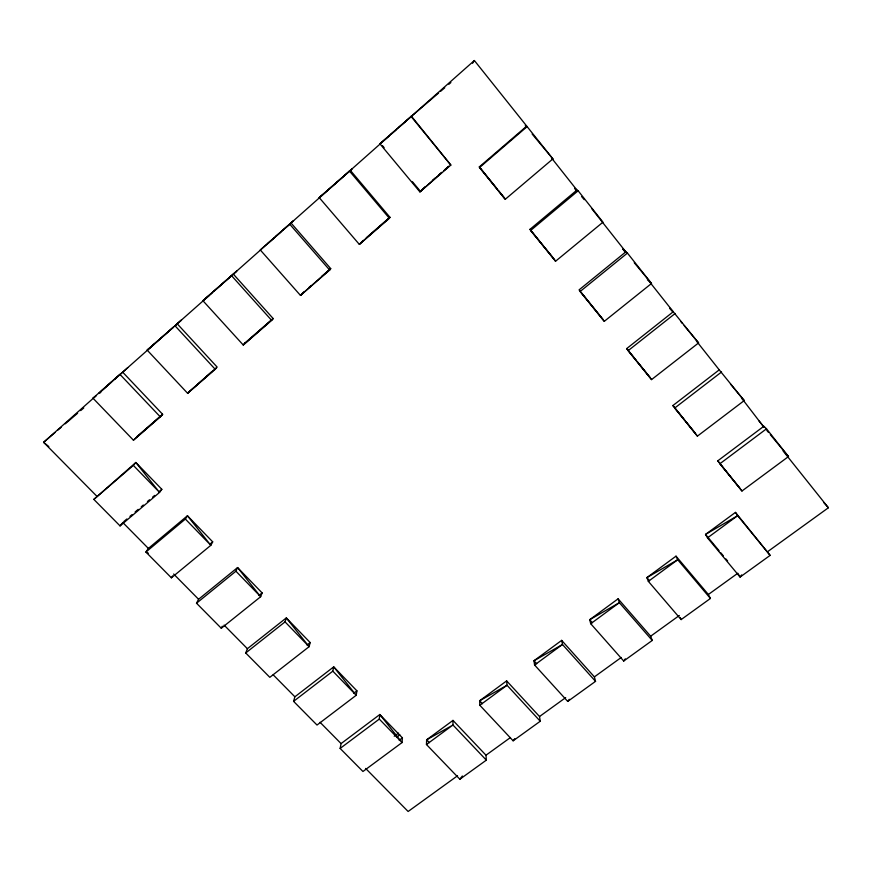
<?xml version="1.0" encoding="UTF-8"?>
<svg xmlns="http://www.w3.org/2000/svg" width="872" height="872" viewBox="0 0 872 872"><rect width="100%" height="100%" fill="white"/><g stroke="black" fill="none" stroke-linecap="round" stroke-linejoin="round"><path stroke-width="1.31" d="M452.982 720.403L452.971 725.014L486.336 760.144L459.871 779.23L426.452 744.524L426.648 739.805L452.982 720.403L485.987 755.207L486.336 760.144M450.846 165.07L411.464 116.27L379.93 143.815L419.901 191.895L450.846 165.07L410.963 116.314M402.417 737.854L402.047 742.562L362.948 771.491L340.135 748.427L341.083 743.598L379.821 714.517L402.417 737.854L399.191 740.241M379.287 719.084L379.821 714.517L402.047 742.562L379.287 719.084L340.135 748.427M356.921 690.853L356.212 695.278L317.016 725.046L293.581 701.35L294.878 696.793L333.714 666.873L356.921 690.853L353.694 693.316M332.821 671.157L333.714 666.873L356.212 695.278L332.821 671.157L293.581 701.35M310.17 642.555L309.102 646.686L269.819 677.326L245.719 652.965L247.397 648.703L286.31 617.91L310.17 642.555L307.02 645.018M285.046 621.878L286.31 617.91L309.102 646.686L285.046 621.878L245.719 652.965M425.296 186.619L419.901 191.895L441.875 172.416M262.112 592.906L260.663 596.721L221.292 628.265L196.516 603.217L198.576 599.271L237.576 567.563L262.112 592.906L258.951 595.445M221.292 628.265L222.218 626.216M235.92 571.204L237.576 567.563L260.663 596.721L235.92 571.204L196.516 603.217M389.403 218.327L389.937 217.27L350.381 170.411L319.228 197.628L359.329 244.389L389.403 218.327L349.356 170.923M212.692 541.85L210.828 545.316L171.392 577.82L145.907 552.052L148.382 548.433L187.447 515.766L212.692 541.85L209.607 544.39M100.345 392.869L101.446 390.983L127.792 367.635M171.392 577.82L172.525 575.923M185.376 519.058L187.447 515.766L210.828 545.316L185.376 519.058L145.907 552.052L148.36 553.197M472.537 63.275L474.368 60.517L552.892 158.9L505.259 199.296L479.295 166.923L526.459 126.331L525.238 125.742M329.692 270.08L330.717 268.609L291.03 223.003L260.248 249.915L300.469 295.412L329.692 270.08L289.526 223.962M741.603 574.91L740.077 577.068L707.497 537.861L705.535 534.416L735.456 512.387L770.129 555.377L740.077 577.068L737.799 573.231L708.369 594.497L710.418 598.465L681.141 619.589L648.343 581.352L646.871 577.624L676.007 556.162L708.369 594.497M623.709 661.031L652.245 640.44L650.654 636.211L618.095 598.813L589.701 619.72L590.726 623.72L623.709 661.031L625.311 658.84M161.832 489.312L159.554 492.418L120.064 525.914L93.838 499.394L135.858 462.476L161.832 489.312L158.748 491.928M567.727 701.415L595.543 681.348L594.388 676.879L561.666 640.375L533.98 660.758L534.58 665.009L567.727 701.415L569.307 699.289M513.128 740.808L540.259 721.242L539.517 716.533L506.643 680.89L479.644 700.772L479.829 705.263L513.128 740.808L514.753 738.66M459.871 779.23L462.356 775.993M120.064 525.914L122.08 523.331M271.661 320.384L273.143 318.52L233.347 274.135L202.925 300.72L243.244 345.007L271.661 320.384L231.385 275.498M133.351 465.397L135.858 462.476L159.554 492.418L133.351 465.397L93.838 499.394M215.221 369.303L217.139 367.068L177.256 323.85L147.183 350.13L187.578 393.25L215.221 369.303L174.858 325.605M160.317 416.881L119.889 374.328L92.977 398.188L133.427 440.197L160.317 416.881L162.639 414.309L122.701 372.202M411.464 116.27L438.616 93.021M350.381 170.411L351.972 168.939L319.228 197.628L322.564 195.001M291.03 223.003L293.57 220.703L213.945 291.281M206.075 298.289L208.975 295.684M233.347 274.135L236.781 271.029L202.925 300.72M154.486 343.982L147.183 350.13L173.463 327.087M177.256 323.85L181.54 319.991L175.479 325.31L211.951 293.036M98.71 393.435L111.572 382.012M114.614 379.309L173.528 327.098M267.944 243.419L273.852 238.176M275.825 236.432L280.751 232.061M282.724 230.306L388.858 136.25M390.874 134.462L395.91 129.993M398.94 127.312L474.368 60.517M133.427 440.197L162.639 414.309L136.969 436.567M216.114 367.973L187.578 393.25L212.049 371.472M443.881 170.65L448.873 166.214L444.731 169.768M396.771 737.331L399.779 734.682M412.053 115.693L379.93 143.815L380.693 143.531M303.728 292L300.469 295.412L330.717 268.609L321.724 276.402M308.721 287.673L310.726 285.94M363.199 240.443L359.329 244.389L389.937 217.27L366.284 237.773M432.458 180.406L435.531 177.746M438.594 175.087L441.668 172.427M527.255 126.495L479.513 167.566L505.259 199.296M440.665 91.277L444.753 87.789M448.84 84.301L450.879 82.557M54.936 432.621L43.6 442.311L96.748 496.135M58.021 429.983L61.116 427.335M65.237 423.814L77.597 413.241M80.693 410.603L83.777 407.954M123.78 521.598L126.865 518.982M129.95 516.366L132.01 514.622M135.095 511.995L138.179 509.379M141.264 506.763L143.324 505.019M147.433 501.531L149.494 499.787M152.578 497.171L154.638 495.427M529.958 229.358L576.926 190.085L578.136 190.783L602.977 222.175L555.54 261.262L529.958 229.358L553.84 258.81M578.136 190.783L530.59 230.524L553.84 258.81M627.426 253.076L580.098 291.531L604.285 321.332L651.504 283.498L627.426 253.076L623.022 249.239L625.54 252.422M626.696 348.593L673.249 311.751L698.559 342.947L651.558 379.603L626.696 348.593L635.841 359.863M675.211 313.451L628.102 350.686L651.558 379.603M672.901 405.545L719.237 369.859L744.198 400.608L697.426 436.131L672.901 405.545L684.618 419.988M721.547 371.995L674.666 408.074L697.426 436.131M92.977 398.188L95.975 395.888L43.6 442.311L48.821 446.573M717.765 460.841L763.872 426.234L766.51 428.806L788.484 456.568L741.963 491.012L717.765 460.841L741.963 491.012M766.51 428.806L719.858 463.773L739.707 487.884M426.452 744.524L452.971 725.014L426.648 739.805L429.406 742.672M479.829 705.263L507.035 685.261L506.643 680.89M534.58 665.009L562.473 644.495L561.666 640.375M590.726 623.72L619.349 602.672L618.095 598.813M648.343 581.352L677.729 559.748L676.007 556.162M707.497 537.861L737.658 515.679L770.129 555.377M457.528 775.786L408.129 811.483L365.619 768.439M485.987 755.207L510.458 737.527M539.517 716.533L565.688 697.611M594.388 676.879L621.267 657.455M650.654 636.211L679.332 615.49M767.6 551.693L828.4 507.755L783.121 450.998M394.231 736.208L398.569 733.112M576.556 190.554L574.888 188.439L576.926 190.085L551.9 158.453L552.892 158.9L532.149 134.037M647.34 279.716L651.504 283.498L634.238 262.734M696.412 341.028L698.559 342.947L684.139 325.572M785.694 453.811L788.484 456.568L770.292 434.605M122.745 522.47L148.382 548.433M173.659 574.027L198.576 599.271M224.093 625.104L247.397 648.703M273.187 674.819L294.878 696.793M320.046 722.288L341.083 743.598M482.39 703.704L479.644 700.772L507.035 685.261L540.259 721.242M763.992 427.28L741.723 398.253L744.198 400.608L730.474 384.062M536.705 663.766L533.98 660.758L562.473 644.495L595.543 681.348M823.898 502.752L828.4 507.755M592.35 622.717L589.701 619.72L619.349 602.672L652.245 640.44M649.498 580.697L646.871 577.624L677.729 559.748L710.418 598.465M574.888 188.439L576.588 190.488M581.689 196.625L584.251 199.688M591.914 208.888L625.834 251.855L579.062 289.886L604.285 321.332M623.022 249.239L625.606 252.346M672.258 311.271L669.707 308.208L673.249 311.751L649.716 282.038M680.738 321.485L682.438 323.534M382.416 145.602L384.127 147.662M412.456 181.747L420.184 191.044M719.117 550.766L705.535 534.416L737.658 515.679L735.456 512.387M720.817 552.804L723.368 555.867M725.907 558.93L727.608 560.979M759.022 421.002L764.221 427.28M766.826 430.419L768.559 432.512M479.295 166.923L497.171 188.941M498.871 191.044L504.823 198.38M581.635 293.057L603.053 319.457M637.497 361.913L649.967 377.282M686.297 422.059L695.496 433.406M697.262 342.097L719.237 369.859M554.701 259.856L555.54 261.262M680.236 617.539L681.141 619.589M244.945 342.958L243.244 345.007L273.143 318.52L244.945 342.958"/></g></svg>
